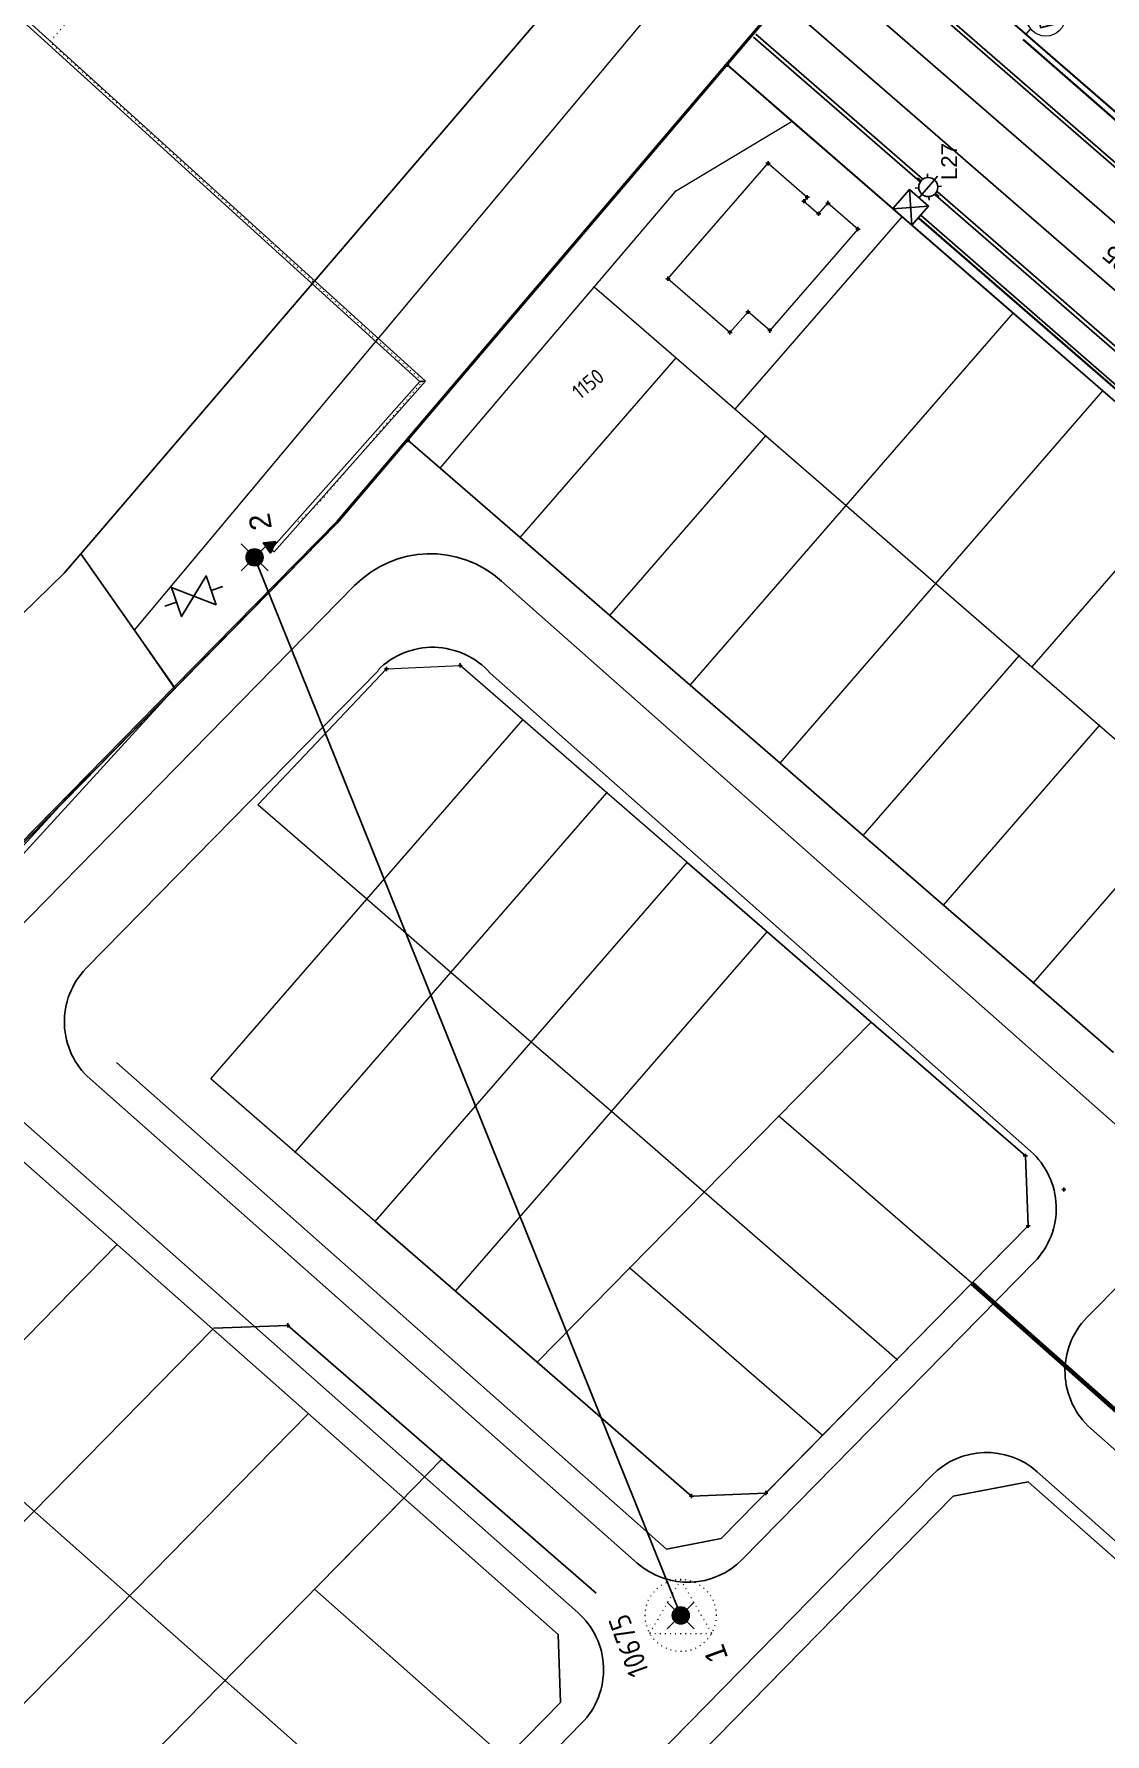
# Model space of a CAD drawing. Extents: x 294483 to 298733, y 6233899 to 6239242.
# Drawn here: x 296278.1 to 296404.2, y 6237020.1 to 6237220.2 of the extents above; entities that cross this region are included whole.
import ezdxf
from ezdxf.enums import TextEntityAlignment as Align

# ---------------------------------------------------------------- set-up
doc = ezdxf.new("R2010")
doc.units = 0
doc.header["$PDSIZE"] = -5
for name, pattern in [('Cable Exist UG', [8.2, 4, -1.2, 1.8, -1.2]), ('DOT', [0.25, 0, -0.25]), ('solid', [0])]:
    doc.linetypes.add(name, pattern=pattern)
for name, color, linetype in [('_User Duct ID', 3, 'Continuous'), ('_User_HV Only', 7, 'Continuous'), ('_USER_SITEPLAN', 7, 'Continuous'), ('_User_SLCP', 6, 'Continuous'), ('Duct_SP_EXT', 7, 'Continuous'), ('Equip_SP_HV_EXT', 7, 'Continuous'), ('Equip_SP_SL_NEW', 2, 'Continuous'), ('Mains_SL_NEW_C57', 2, 'Continuous'), ('Notes', 7, 'Continuous'), ('OH_Details_SP_MISC', 6, 'Continuous'), ('Sub_SP_TR_HV_LV_SL_LS_EXT', 7, 'Continuous'), ('SupportsOH_SP_TR_HV_LV_SL_EXT', 7, 'Continuous'), ('SupportsUG_SP_LV_EXT', 7, 'Continuous'), ('SupportsUG_SP_LV_SL_NEW', 2, 'Continuous'), ('Trench_SP_NEW', 2, 'Continuous')]:
    doc.layers.add(name, color=color, linetype=linetype)
doc.layers.add('Cadastre Land Parcels_SP_EXT', color=9, linetype='Continuous', lineweight=5)
doc.layers.add('Cadastre Roads_SP_EXT', color=94, linetype='Continuous', lineweight=15)
doc.styles.add('iecARIAL', font='arial.ttf', dxfattribs={"height": 2})
doc.styles.add('POLE_LABEL', font='arial.ttf')
doc.styles.add('SL_LABEL', font='arial.ttf')
doc.styles.get("Standard").update_dxf_attribs({"font": 'isocp.shx'})
doc.linetypes.add('Cable 5', pattern='A,10,-1,["o",Standard,S=2,R=0,X=-1,Y=-0.7],-1e-05,["o",Standard,S=2,R=0,X=-0.2,Y=-0.7],-1.2', length=12.20001)
doc.linetypes.add('Cable Rem', pattern='A,6.5,-0.001,["X",Standard,S=2.5,R=0,X=0,Y=-1.27],-0.001', length=6.502)
doc.linetypes.add('IE Trench HV', pattern='A,7,-0.2,["/",Standard,S=3,R=0,X=0.6,Y=-1.4],-2.5', length=9.7)

# ---------------------------------------------------------------- blocks, each defined once
blk = doc.blocks.new('POLE_EXT')
blk.add_hatch(color=256).paths.add_polyline_path([(-1, 0, 1), (1, 0, 1)])
blk.add_lwpolyline([(-1, 0, 1), (1, 0, 1)], format="xyb", close=True)
for tag, height, flags, p in [('pNumber', 2.5, 8, (-17.84, 2.07)), ('OWNED_BY', 0.2, 9, (1.35, -0.4)), ('PARENT', 0.2, 9, (1.35, -0.6)), ('SPECIAL_USE', 0.2, 9, (1.35, -0.8)), ('STATE', 0.2, 9, (1.35, -1)), ('USAGE', 0.2, 9, (1.35, -1.2)), ('cLV', 0.2, 9, (1.35, -1.4)), ('hDepth', 0.2, 9, (1.35, -1.6)), ('hDia', 0.2, 9, (1.35, -1.8)), ('cHV', 0.2, 9, (1.35, -2)), ('LBRACKET', 0.2, 9, (1.35, -2.2)), ('LExisting', 0.2, 9, (1.35, -2.4)), ('LANTNUMBER', 0.2, 9, (1.35, -2.6)), ('LOther', 0.2, 9, (1.35, -2.8)), ('LRemove', 0.2, 9, (1.35, -3)), ('LEGEND', 0.2, 9, (1.35, -3.2)), ('cLinedev', 0.2, 9, (1.35, -3.4)), ('LOCATION', 0.2, 9, (1.35, -3.6)), ('pExisting', 0.2, 9, (1.35, -3.8)), ('PFNUMBER', 0.2, 9, (1.35, -4)), ('NEWPFNUMBER', 0.2, 9, (1.35, -4.2)), ('pFooting', 0.2, 9, (1.35, -4.4)), ('pNew', 0.2, 9, (1.35, -4.6)), ('pRelocate', 0.2, 9, (1.35, -5)), ('pRemove', 0.2, 9, (1.35, -5.2)), ('pReplace', 0.2, 9, (1.35, -5.4)), ('pStay', 0.2, 9, (1.35, -5.6)), ('pType', 0.2, 9, (1.35, -5.8)), ('cspan', 0.2, 9, (1.35, -6)), ('STREETNAME', 0.2, 9, (1.35, -6.2)), ('SUBURB', 0.2, 9, (1.35, -6.4)), ('NOTES', 0.2, 9, (1.35, -6.6)), ('MAINTAINED_BY', 0.2, 9, (1.36, -6.81)), ('OPERATED_BY', 0.2, 9, (1.36, -7.01))]:
    blk.add_attdef(tag, text='', height=height, dxfattribs=dict(flags=flags)).set_placement(p, align=Align.MIDDLE_LEFT)
at = {"style": 'POLE_LABEL'}
for tag, height, flags, p in [('ASSET_NUM', 2.5, 8, (2, 2)), ('STRUCTURE_PLANT_NUMBER', 0.2, 9, (1.35, 0.03)), ('STREET_CODE', 0.2, 9, (1.35, -0.2))]:
    blk.add_attdef(tag, text='', height=height, dxfattribs=dict(at, flags=flags)).set_placement(p, align=Align.MIDDLE_LEFT)
at = {"flags": 1}
blk.add_attdef('Z', (1.35, -7.33), '', height=0.2, dxfattribs=at)
blk = doc.blocks.new('HV_DOF_CLOSED_EXT')
for p, q in [((0, 7.9), (0, 6.94)), ((0, 4.06), (0, 3.1))]:
    blk.add_line(p, q)
blk.add_lwpolyline([(-1.2, 4.06), (1.2, 4.06), (-1.2, 6.94), (1.2, 6.94)], close=True)
for tag, height, flags, p in [('ASSET_NUM', 2.5, 8, (2, 2)), ('STREET_CODE', 0.2, 9, (1.5, 0)), ('ACTUAL_STATUS', 0.2, 9, (1.5, -0.2)), ('CONSTRUCTED_VOLTAGE', 0.2, 9, (1.5, -0.4)), ('NO_PHASES', 0.2, 9, (1.5, -0.6)), ('OPERATING_VOLTAGE', 0.2, 9, (1.5, -0.8)), ('ORIENTATION', 0.2, 9, (1.5, -1)), ('OWNED_BY', 0.2, 9, (1.5, -1.2)), ('OPERATED_BY', 0.2, 9, (1.5, -1.4)), ('STATE', 0.2, 9, (1.5, -1.8)), ('SWITCH_TYPE', 0.2, 9, (1.5, -2)), ('MAINTAINED_BY', 0.2, 9, (1.5, -1.6)), ('USAGE', 0.2, 9, (1.5, -2.2)), ('LEGEND', 0.2, 9, (1.5, -2.4)), ('LOCATION', 0.2, 9, (1.5, -2.6)), ('STREETNAME', 0.2, 9, (1.5, -2.8)), ('SUBURB', 0.2, 9, (1.5, -3)), ('Z', 0.2, 1, (1.5, -3.6)), ('NOTES', 0.2, 9, (1.5, -3.2)), ('LABEL_ALIGNMENT', 0.2, 9, (1.5, -3.4))]:
    blk.add_attdef(tag, text='', height=height, dxfattribs=dict(flags=flags)).set_placement(p, align=Align.MIDDLE_LEFT)
blk = doc.blocks.new('*U68')
blk.add_line((0, 0), (0, 0))
for tag, p, flags in [('Z', (0, 0), 1), ('OPERATED_BY', (0, -9.61), 9)]:
    blk.add_attdef(tag, p, '', height=0.2, dxfattribs=dict(flags=flags))
at = {"style": 'SL_LABEL', "flags": 9}
blk.add_attdef('STREET_CODE', text='', height=0.2, dxfattribs=at).set_placement((0, -0.2), align=Align.MIDDLE_LEFT)
for tag, height, flags, p in [('STATE', 0.2, 9, (0, -2)), ('CONSTRUCTED_VOLTAGE', 0.2, 9, (0, -0.4)), ('CONTROL_TYPE', 0.2, 9, (0, -0.6)), ('LANTERN_PURPOSE', 0.2, 9, (0, -0.8)), ('LANTERN_TYPE', 0.2, 9, (0, -1)), ('NO_PHASES', 0.2, 9, (0, -1.2)), ('OPERATING_VOLTAGE', 0.2, 9, (0, -1.4)), ('ORIENTATION', 0.2, 9, (0, -1.6)), ('OWNED_BY', 0.2, 9, (0, -1.8)), ('USAGE', 0.2, 9, (0, -2.2)), ('CEXIST', 0.2, 9, (0, -2.4)), ('CNEW', 0.2, 9, (0, -2.6)), ('LNUMBER', 2.5, 8, (1.2, -2.8)), ('CNUMBER', 0.2, 9, (0, -2.8)), ('CREMOVE', 0.2, 9, (0, -3)), ('CREPLACE', 0.2, 9, (0, -3.2)), ('LKINGHEIGHT', 0.2, 9, (0, -3.4)), ('LBRACKET', 0.2, 9, (0, -3.6)), ('LBRACKETVOCAB', 0.2, 9, (0, -3.8)), ('LCATEGORY', 0.2, 9, (0, -4)), ('LCHARGE1', 0.2, 9, (0, -4.2)), ('LCHARGE1PERCENT', 0.2, 9, (0, -4.4)), ('LCHARGE2', 0.2, 9, (0, -4.6)), ('LCHARGE2PERCENT', 0.2, 9, (0, -4.8)), ('LCHARGE3', 0.2, 9, (0, -5)), ('LCHARGE3PERCENT', 0.2, 9, (0, -5.2)), ('LEXIST', 0.2, 9, (0, -5.4)), ('LLAMP', 0.2, 9, (0, -5.6)), ('LLAMPVOCAB', 0.2, 9, (0, -5.8)), ('LMAST', 0.2, 9, (0, -6)), ('LMASTVOCAB', 0.2, 9, (0, -6.2)), ('LNEW', 0.2, 9, (0, -6.4)), ('LANTNUMBER', 0.2, 9, (0, -6.6)), ('LOUTREACH', 0.2, 9, (0, -7)), ('LOUTREACHVOCAB', 0.2, 9, (0, -7.2)), ('LRATECODE', 0.2, 9, (0, -7.4)), ('LREMOVE', 0.2, 9, (0, -7.6)), ('LREPLACE', 0.2, 9, (0, -7.8)), ('LTYPE', 0.2, 9, (0, -8)), ('SUBURB', 0.2, 9, (0, -8.6)), ('STREETNAME', 0.2, 9, (0, -8.8)), ('LTYPEVOCAB', 0.2, 9, (0, -8.2)), ('LEGEND', 0.2, 9, (0, -8.4)), ('LOCATION', 0.2, 9, (0, -9)), ('NOTES', 0.2, 9, (0, -9.2)), ('MAINTAINED_BY', 0.2, 9, (0, -9.86))]:
    blk.add_attdef(tag, text='', height=height, dxfattribs=dict(flags=flags)).set_placement(p, align=Align.MIDDLE_LEFT)
at = {"color": 82, "lineweight": 25, "true_color": 0x23df20}
blk.add_wipeout([(0, 5.72), (-0.43, 5.65), (-0.86, 5.45), (-1.18, 5.14), (-1.35, 4.86), (-1.5, 4.22), (-1.33, 3.53), (-1.06, 3.16), (-0.61, 2.85), (0, 2.72), (0.67, 2.87), (1.06, 3.16), (1.35, 3.57), (1.5, 4.22), (1.39, 4.77), (1.06, 5.28), (0.64, 5.58)], dxfattribs=at)
for p, q in [((-1.46, 5.68), (-1.06, 5.28)), ((0, 5.72), (0, 6.47)), ((1.46, 5.68), (1.06, 5.28)), ((-2.25, 4.22), (-1.5, 4.22)), ((-1.46, 2.76), (-1.06, 3.16)), ((0, 0), (0, 2.72)), ((1.46, 2.76), (1.06, 3.16)), ((1.5, 4.22), (2.25, 4.22))]:
    blk.add_line(p, q)
blk.add_circle((0, 4.22), 1.5)
blk = doc.blocks.new('COLUMN_NEW')
for tag, flags, p in [('Z', 1, (1.5, -2.8)), ('LABEL_ALIGNMENT', 9, (1.5, -2.6))]:
    blk.add_attdef(tag, text='', height=0.2, dxfattribs=dict(flags=flags)).set_placement(p, align=Align.MIDDLE_LEFT)
blk.add_wipeout([(-1.485, -1.485), (1.485, -1.485), (1.485, 1.485), (-1.485, 1.485)])
at = {"lineweight": -3}
blk.add_lwpolyline([(-1.485, -1.485), (1.485, -1.485), (1.485, 1.485), (-1.485, 1.485)], close=True, dxfattribs=at)
for tag, height, flags, p in [('ASSET_NUM', 2.5, 8, (2, 2)), ('STREET_CODE', 0.2, 9, (1.5, 0)), ('STATE', 0.2, 9, (1.5, -1)), ('SUBURB', 0.2, 9, (1.5, -1.8)), ('STREETNAME', 0.2, 9, (1.5, -2)), ('COLUMN_TYPE', 0.2, 9, (1.5, -0.2)), ('OWNED_BY', 0.2, 9, (1.5, -0.4)), ('OPERATED_BY', 0.2, 9, (1.5, -0.6)), ('MAINTAINED_BY', 0.2, 9, (1.5, -0.8)), ('USAGE', 0.2, 9, (1.5, -1.2)), ('LEGEND', 0.2, 9, (1.5, -1.4)), ('PARENT', 0.2, 9, (1.5, -1.6)), ('LOCATION', 0.2, 9, (1.5, -2.2)), ('NOTES', 0.2, 9, (1.5, -2.4))]:
    blk.add_attdef(tag, text='', height=height, dxfattribs=dict(flags=flags)).set_placement(p, align=Align.MIDDLE_LEFT)
at = {"style": 'POLE_LABEL', "flags": 9}
blk.add_attdef('STRUCTURE_PLANT_NUMBER', text='', height=0.2, dxfattribs=at).set_placement((1.5, 0.242), align=Align.MIDDLE_LEFT)
blk = doc.blocks.new('SUB_POLE_DEL')
at = {"linetype": 'DOT', "lineweight": 5, "ltscale": 2}
blk.add_lwpolyline([(-4.22, 0, 1), (4.22, 0, 1)], format="xyb", close=True, dxfattribs=at)
blk.add_lwpolyline([(-3.66, -2.11), (3.66, -2.11), (0, 4.22)], close=True, dxfattribs=at)
for tag, height, flags, p in [('ASSET_NUM', 2.5, 8, (2, 2)), ('STREET_CODE', 0.2, 9, (1.5, 0)), ('Z', 0.2, 1, (1.5, -0.6)), ('OPERATED_BY', 0.2, 9, (1.5, -0.2)), ('MAINTAINED_BY', 0.2, 9, (1.5, -0.4))]:
    blk.add_attdef(tag, text='', height=height, dxfattribs=dict(flags=flags)).set_placement(p, align=Align.MIDDLE_LEFT)
blk = doc.blocks.new('*U92')
blk.add_line((0, 0), (0, 0))
for tag, p, flags in [('Z', (0, 0), 1), ('OPERATED_BY', (0, -9.61), 9)]:
    blk.add_attdef(tag, p, '', height=0.2, dxfattribs=dict(flags=flags))
at = {"style": 'SL_LABEL', "flags": 9}
blk.add_attdef('STREET_CODE', text='', height=0.2, dxfattribs=at).set_placement((0, -0.2), align=Align.MIDDLE_LEFT)
for tag, height, flags, p in [('STATE', 0.2, 9, (0, -2)), ('CONSTRUCTED_VOLTAGE', 0.2, 9, (0, -0.4)), ('CONTROL_TYPE', 0.2, 9, (0, -0.6)), ('LANTERN_PURPOSE', 0.2, 9, (0, -0.8)), ('LANTERN_TYPE', 0.2, 9, (0, -1)), ('NO_PHASES', 0.2, 9, (0, -1.2)), ('OPERATING_VOLTAGE', 0.2, 9, (0, -1.4)), ('ORIENTATION', 0.2, 9, (0, -1.6)), ('OWNED_BY', 0.2, 9, (0, -1.8)), ('USAGE', 0.2, 9, (0, -2.2)), ('CEXIST', 0.2, 9, (0, -2.4)), ('CNEW', 0.2, 9, (0, -2.6)), ('LNUMBER', 2.5, 8, (1.2, -2.8)), ('CNUMBER', 0.2, 9, (0, -2.8)), ('CREMOVE', 0.2, 9, (0, -3)), ('CREPLACE', 0.2, 9, (0, -3.2)), ('LKINGHEIGHT', 0.2, 9, (0, -3.4)), ('LBRACKET', 0.2, 9, (0, -3.6)), ('LBRACKETVOCAB', 0.2, 9, (0, -3.8)), ('LCATEGORY', 0.2, 9, (0, -4)), ('LCHARGE1', 0.2, 9, (0, -4.2)), ('LCHARGE1PERCENT', 0.2, 9, (0, -4.4)), ('LCHARGE2', 0.2, 9, (0, -4.6)), ('LCHARGE2PERCENT', 0.2, 9, (0, -4.8)), ('LCHARGE3', 0.2, 9, (0, -5)), ('LCHARGE3PERCENT', 0.2, 9, (0, -5.2)), ('LEXIST', 0.2, 9, (0, -5.4)), ('LLAMP', 0.2, 9, (0, -5.6)), ('LLAMPVOCAB', 0.2, 9, (0, -5.8)), ('LMAST', 0.2, 9, (0, -6)), ('LMASTVOCAB', 0.2, 9, (0, -6.2)), ('LNEW', 0.2, 9, (0, -6.4)), ('LANTNUMBER', 0.2, 9, (0, -6.6)), ('LOUTREACH', 0.2, 9, (0, -7)), ('LOUTREACHVOCAB', 0.2, 9, (0, -7.2)), ('LRATECODE', 0.2, 9, (0, -7.4)), ('LREMOVE', 0.2, 9, (0, -7.6)), ('LREPLACE', 0.2, 9, (0, -7.8)), ('LTYPE', 0.2, 9, (0, -8)), ('SUBURB', 0.2, 9, (0, -8.6)), ('STREETNAME', 0.2, 9, (0, -8.8)), ('LTYPEVOCAB', 0.2, 9, (0, -8.2)), ('LEGEND', 0.2, 9, (0, -8.4)), ('LOCATION', 0.2, 9, (0, -9)), ('NOTES', 0.2, 9, (0, -9.2)), ('MAINTAINED_BY', 0.2, 9, (0, -9.86))]:
    blk.add_attdef(tag, text='', height=height, dxfattribs=dict(flags=flags)).set_placement(p, align=Align.MIDDLE_LEFT)
at = {"color": 82, "lineweight": 25, "true_color": 0x23df20}
blk.add_wipeout([(0, 5.72), (-0.43, 5.65), (-0.86, 5.45), (-1.18, 5.14), (-1.35, 4.86), (-1.5, 4.22), (-1.33, 3.53), (-1.06, 3.16), (-0.61, 2.85), (0, 2.72), (0.67, 2.87), (1.06, 3.16), (1.35, 3.57), (1.5, 4.22), (1.39, 4.77), (1.06, 5.28), (0.64, 5.58)], dxfattribs=at)
for p, q in [((-1.46, 5.68), (-1.06, 5.28)), ((0, 5.72), (0, 6.47)), ((1.46, 5.68), (1.06, 5.28)), ((-2.25, 4.22), (-1.5, 4.22)), ((-1.46, 2.76), (-1.06, 3.16)), ((0, 0), (0, 2.72)), ((1.46, 2.76), (1.06, 3.16)), ((1.5, 4.22), (2.25, 4.22))]:
    blk.add_line(p, q)
blk.add_circle((0, 4.22), 1.5)
blk = doc.blocks.new('DUCT_INDICATOR')
at = {"color": 7, "lineweight": 9}
blk.add_attdef('CODE', text='', height=1.8, dxfattribs=at).set_placement((-4.4, 4.91), align=Align.MIDDLE_CENTER)
at = {"color": 7, "linetype": 'Continuous'}
blk.add_wipeout([(0, 2.87), (-0.98, 2.7), (-1.6, 2.39), (-2.18, 1.88), (-2.67, 1.06), (-2.87, 0), (-2.74, -0.87), (-2.4, -1.58), (-1.97, -2.09), (-1.13, -2.64), (-0.48, -2.83), (0.75, -2.78), (1.67, -2.34), (2.39, -1.59), (2.69, -1), (2.84, -0.42), (2.87, 0), (2.82, 0.56), (2.68, 1.05), (2.49, 1.44), (2.19, 1.86), (1.81, 2.23), (1.32, 2.55), (0.85, 2.75)], dxfattribs=at)
at = {"color": 7, "lineweight": 18}
blk.add_circle((0, 0), 2.87, dxfattribs=at)
at = {"color": 7, "lineweight": 9, "flags": 1}
blk.add_attdef('Z', (0, 0), '', height=0.2, dxfattribs=at)
blk = doc.blocks.new('POLE_DEL')
h = blk.add_hatch(color=256)
edge = h.paths.add_edge_path()
edge.add_arc((0, 0), 1, 180, 360)
edge.add_arc((0, 0), 1, 0, 180)
for p, q in [((-1.58, 1.58), (1.58, -1.58)), ((-1.58, -1.58), (1.58, 1.58))]:
    blk.add_line(p, q)
blk.add_lwpolyline([(-1, 0, 1), (1, 0, 1)], format="xyb", close=True)
for tag, height, flags, p in [('pNumber', 2.5, 8, (0, 2.07)), ('SPECIAL_USE', 0.2, 9, (0, -0.6)), ('STATE', 0.2, 9, (0, -0.8)), ('OWNED_BY', 0.2, 9, (0, -0.4)), ('USAGE', 0.2, 9, (0, -1)), ('cLV', 0.2, 9, (0, -1.2)), ('hDepth', 0.2, 9, (0, -1.4)), ('hDia', 0.2, 9, (0, -1.6)), ('cHV', 0.2, 9, (0, -1.8)), ('LBRACKET', 0.2, 9, (0, -2)), ('LExisting', 0.2, 9, (0, -2.2)), ('LANTNUMBER', 0.2, 9, (0, -2.4)), ('LOther', 0.2, 9, (0, -2.6)), ('LRemove', 0.2, 9, (0, -2.8)), ('LEGEND', 0.2, 9, (0, -3)), ('cLinedev', 0.2, 9, (0, -3.2)), ('pExisting', 0.2, 9, (0, -3.4)), ('PFNUMBER', 0.2, 9, (0, -3.6)), ('NEWPFNUMBER', 0.2, 9, (0, -3.8)), ('pFooting', 0.2, 9, (0, -4)), ('SUBURB', 0.2, 9, (0, -5.8)), ('STREETNAME', 0.2, 9, (0, -6)), ('pNew', 0.2, 9, (0, -4.2)), ('pRelocate', 0.2, 9, (0, -4.6)), ('pRemove', 0.2, 9, (0, -4.8)), ('pReplace', 0.2, 9, (0, -5)), ('pStay', 0.2, 9, (0, -5.2)), ('pType', 0.2, 9, (0, -5.4)), ('cspan', 0.2, 9, (0, -5.6)), ('LOCATION', 0.2, 9, (0, -6.2)), ('NOTES', 0.2, 9, (0, -6.4))]:
    blk.add_attdef(tag, text='', height=height, dxfattribs=dict(flags=flags)).set_placement(p, align=Align.MIDDLE_LEFT)
at = {"flags": 1}
blk.add_attdef('Z', (0, 0), '', height=0.2, dxfattribs=at)
at = {"style": 'POLE_LABEL', "flags": 9}
blk.add_attdef('STREET_CODE', text='', height=0.2, dxfattribs=at).set_placement((0, -0.2), align=Align.MIDDLE_LEFT)
blk = doc.blocks.new('UGOH_EXT')
blk.add_hatch(color=256).paths.add_polyline_path([(-0.75, 1.7), (0.75, 1.7), (0, 3)])
for p, q in [((0, 3), (-0.75, 1.7)), ((0.75, 1.7), (0, 3)), ((-0.75, 1.7), (0.75, 1.7))]:
    blk.add_line(p, q)
for tag, flags, p in [('CONSTRUCTED_VOLTAGE', 9, (1.5, 0)), ('STATE', 9, (1.5, -0.6)), ('ACTUAL_STATUS', 9, (1.5, -1.6)), ('TYPE', 1, (1.5, -2)), ('OPERATING_VOLTAGE', 9, (1.5, -0.2)), ('ORIENTATION', 9, (1.5, -0.4)), ('USAGE', 9, (1.5, -0.8)), ('OWNED_BY', 9, (1.5, -1)), ('OPERATED_BY', 9, (1.5, -1.2)), ('MAINTAINED_BY', 9, (1.5, -1.4)), ('NUMBER_OF_PHASES', 9, (1.5, -1.8))]:
    blk.add_attdef(tag, text='', height=0.2, dxfattribs=dict(flags=flags)).set_placement(p, align=Align.MIDDLE_LEFT)
blk = doc.blocks.new('POINT_CROSS')
at = {"color": 0, "linetype": 'solid'}
for p, q in [((-0.25, 0), (0.25, 0)), ((0, -0.25), (0, 0.25))]:
    blk.add_line(p, q, dxfattribs=at)
at = {"color": 7, "flags": 1}
for tag, p, height in [('POINT_NUMBER', (1.2, -0.5), 1.25), ('POINT_CODE', (1.2, -2), 1.5), ('POINT_HEIGHT', (1.2, -3.5), 1.5), ('POINT_NOTE', (1.2, -5), 1.5)]:
    blk.add_attdef(tag, p, '', height=height, dxfattribs=at)
blk = doc.blocks.new('A$C6F2C62F7')
at = {"layer": 'Notes', "lineweight": 9}
for p, q in [((296650.04, 6237557.93), (296313.86, 6237162.69)), ((296414.57, 6237242.86), (296394.91, 6237220.2)), ((296367.4, 6237209.91), (296353.63, 6237201.68)), ((296352.75, 6237191.4), (296364.54, 6237204.99)), ((296364.54, 6237204.99), (296369.16, 6237200.98)), ((296325.92, 6237169.11), (296353.63, 6237201.68)), ((296369.16, 6237200.98), (296368.76, 6237200.53)), ((296368.76, 6237200.53), (296370.49, 6237199.03)), ((296370.49, 6237199.03), (296371.6, 6237200.3)), ((296375.12, 6237197.24), (296371.6, 6237200.3)), ((296360.68, 6237176.02), (296380.34, 6237198.68)), ((296375.12, 6237197.24), (296364.75, 6237185.28)), ((296360.06, 6237185.06), (296352.75, 6237191.4)), ((296344.06, 6237190.44), (296353.71, 6237182.07)), ((296362.19, 6237187.5), (296360.06, 6237185.06)), ((296364.75, 6237185.28), (296362.19, 6237187.5)), ((296373.73, 6237164.7), (296393.39, 6237187.35)), ((296335.36, 6237160.92), (296353.71, 6237182.07)), ((296353.71, 6237182.07), (296364.29, 6237172.89)), ((296384.3, 6237155.52), (296403.96, 6237178.18)), ((296345.93, 6237151.74), (296364.29, 6237172.89)), ((296364.29, 6237172.89), (296373.73, 6237164.7)), ((296395.63, 6237145.69), (296415.29, 6237168.34)), ((296355.37, 6237143.55), (296373.73, 6237164.7)), ((296373.73, 6237164.7), (296384.3, 6237155.52)), ((296294.66, 6237143.14), (296313.86, 6237162.69)), ((296365.95, 6237134.37), (296384.3, 6237155.52)), ((296384.3, 6237155.52), (296394.12, 6237147)), ((296375.76, 6237125.85), (296394.12, 6237147)), ((296394.12, 6237147), (296403.56, 6237138.81)), ((296304.48, 6237129.46), (296319.63, 6237145.45)), ((296319.63, 6237145.45), (296328.29, 6237145.87)), ((296335.66, 6237139.47), (296328.29, 6237145.87)), ((296317.31, 6237118.33), (296335.66, 6237139.47)), ((296345.57, 6237130.87), (296335.66, 6237139.47)), ((296385.2, 6237117.66), (296403.56, 6237138.81)), ((296403.56, 6237138.81), (296414.13, 6237129.63)), ((296327.21, 6237109.73), (296345.57, 6237130.87)), ((296355.01, 6237122.68), (296345.57, 6237130.87)), ((296317.31, 6237118.33), (296304.48, 6237129.46)), ((296395.78, 6237108.48), (296414.13, 6237129.63)), ((296336.66, 6237101.53), (296355.01, 6237122.68)), ((296298.95, 6237097.18), (296317.31, 6237118.33)), ((296327.21, 6237109.73), (296317.31, 6237118.33)), ((296346.1, 6237093.34), (296364.45, 6237114.49)), ((296308.86, 6237088.58), (296327.21, 6237109.73)), ((296336.66, 6237101.53), (296327.21, 6237109.73)), ((296376.68, 6237103.88), (296357.02, 6237083.86)), ((296318.3, 6237080.39), (296336.66, 6237101.53)), ((296346.1, 6237093.34), (296336.66, 6237101.53)), ((296308.86, 6237088.58), (296298.95, 6237097.18)), ((296327.74, 6237072.2), (296346.1, 6237093.34)), ((296357.02, 6237083.86), (296346.1, 6237093.34)), ((296388.52, 6237073.12), (296365.8, 6237092.79)), ((296318.3, 6237080.39), (296308.86, 6237088.58)), ((296357.02, 6237083.86), (296337.37, 6237063.84)), ((296379.72, 6237064.15), (296357.02, 6237083.86)), ((296370.95, 6237055.22), (296348.25, 6237074.92)), ((296326.14, 6237052.4), (296314.42, 6237040.45))]:
    blk.add_line(p, q, dxfattribs=at)
at = {"layer": 'Notes'}
for p, q in [((296532.86, 6237100.46), (296384.11, 6237229.57)), ((296367.4, 6237209.91), (296359.71, 6237216.59)), ((296367.4, 6237209.91), (296380.34, 6237198.68)), ((296380.34, 6237198.68), (296393.39, 6237187.35)), ((296403.96, 6237178.18), (296393.39, 6237187.35)), ((296415.29, 6237168.34), (296403.96, 6237178.18)), ((296325.92, 6237169.11), (296322.13, 6237172.4)), ((296335.36, 6237160.92), (296325.92, 6237169.11)), ((296345.93, 6237151.74), (296335.36, 6237160.92)), ((296355.37, 6237143.55), (296345.93, 6237151.74)), ((296365.95, 6237134.37), (296355.37, 6237143.55)), ((296375.76, 6237125.85), (296365.95, 6237134.37)), ((296385.2, 6237117.66), (296375.76, 6237125.85)), ((296355.01, 6237122.68), (296364.45, 6237114.49)), ((296395.78, 6237108.48), (296385.2, 6237117.66)), ((296364.45, 6237114.49), (296376.68, 6237103.88)), ((296405.22, 6237100.29), (296395.78, 6237108.48)), ((296376.68, 6237103.88), (296394.84, 6237088.11)), ((296394.84, 6237088.11), (296395.17, 6237079.89)), ((296327.74, 6237072.2), (296318.3, 6237080.39)), ((296395.17, 6237079.89), (296388.52, 6237073.12)), ((296388.52, 6237073.12), (296379.72, 6237064.15)), ((296337.37, 6237063.84), (296327.74, 6237072.2)), ((296307.98, 6237068.16), (296299.24, 6237067.82)), ((296326.14, 6237052.4), (296307.98, 6237068.16)), ((296355.54, 6237048.07), (296337.37, 6237063.84)), ((296379.72, 6237064.15), (296370.95, 6237055.22)), ((296370.95, 6237055.22), (296364.28, 6237048.42)), ((296344.31, 6237036.63), (296326.14, 6237052.4)), ((296386.34, 6237048.05), (296395.17, 6237049.74)), ((296395.17, 6237049.74), (296428.19, 6237020.54)), ((296386.34, 6237048.05), (296275.93, 6236935.57)), ((296364.28, 6237048.42), (296355.54, 6237048.07))]:
    blk.add_line(p, q, dxfattribs=at)
at = {"layer": 'Notes', "lineweight": 70}
blk.add_line((296388.52, 6237073.12), (296425.64, 6237040.28), dxfattribs=at)
at = {"layer": 'Notes'}
for p in [(296394.91, 6237220.2), (296359.71, 6237216.59), (296367.4, 6237209.91), (296364.54, 6237204.99), (296353.63, 6237201.68), (296369.16, 6237200.98), (296368.76, 6237200.53), (296370.49, 6237199.03), (296371.6, 6237200.3), (296375.12, 6237197.24), (296380.34, 6237198.68), (296352.75, 6237191.4), (296344.06, 6237190.44), (296362.19, 6237187.5), (296393.39, 6237187.35), (296360.06, 6237185.06), (296364.75, 6237185.28), (296353.71, 6237182.07), (296403.96, 6237178.18), (296360.68, 6237176.02), (296364.29, 6237172.89), (296322.13, 6237172.4), (296325.92, 6237169.11), (296373.73, 6237164.7), (296335.36, 6237160.92), (296384.3, 6237155.52), (296345.93, 6237151.74), (296394.12, 6237147), (296319.63, 6237145.45), (296328.29, 6237145.87), (296395.63, 6237145.69), (296355.37, 6237143.55), (296335.66, 6237139.47), (296403.56, 6237138.81), (296365.95, 6237134.37), (296345.57, 6237130.87), (296375.76, 6237125.85), (296355.01, 6237122.68), (296317.31, 6237118.33), (296385.2, 6237117.66), (296364.45, 6237114.49), (296327.21, 6237109.73), (296395.78, 6237108.48), (296376.68, 6237103.88), (296336.66, 6237101.53), (296346.1, 6237093.34), (296365.8, 6237092.79), (296308.86, 6237088.58), (296394.84, 6237088.11), (296357.02, 6237083.86), (296399.37, 6237084.17), (296318.3, 6237080.39), (296395.17, 6237079.89), (296348.25, 6237074.92), (296388.52, 6237073.12), (296327.74, 6237072.2), (296307.98, 6237068.16), (296337.37, 6237063.84), (296379.72, 6237064.15), (296370.95, 6237055.22), (296326.14, 6237052.4), (296355.54, 6237048.07), (296364.28, 6237048.42)]:
    blk.add_point(p, dxfattribs=at)
for p in [(296359.71, 6237216.59), (296364.54, 6237204.99), (296369.16, 6237200.98), (296368.76, 6237200.53), (296370.49, 6237199.03), (296371.6, 6237200.3), (296375.12, 6237197.24), (296352.75, 6237191.4), (296362.19, 6237187.5), (296360.06, 6237185.06), (296364.75, 6237185.28), (296322.13, 6237172.4), (296319.63, 6237145.45), (296328.29, 6237145.87), (296394.84, 6237088.11), (296399.37, 6237084.17), (296395.17, 6237079.89), (296307.98, 6237068.16), (296355.54, 6237048.07), (296364.28, 6237048.42)]:
    blk.add_blockref('POINT_CROSS', p, dxfattribs=at)

msp = doc.modelspace()

# ---------------------------------------------------------------- linework, layer by layer
at = {"layer": '_User_HV Only', "color": 7, "linetype": 'DOT', "lineweight": 0, "ltscale": 2, "flags": 128}
msp.add_lwpolyline([(296280.29746, 6237226.11143), (296283.60569, 6237223.384), (296279.94804, 6237219.27098), (296323.85946, 6237179.31326), (296323.85946, 6237179.31326), (296311.6005, 6237164.9086), (296308.85659, 6237162.48494), (296308.85659, 6237162.48494)], dxfattribs=at)
at = {"layer": 'Cadastre Land Parcels_SP_EXT'}
for p, q in [((296386.34038, 6237048.05412), (296395.16838, 6237049.74405)), ((296395.16838, 6237049.74405), (296428.18773, 6237020.53599)), ((296386.34038, 6237048.05412), (296275.93007, 6236935.5711))]:
    msp.add_line(p, q, dxfattribs=at)
at = {"layer": 'Cadastre Land Parcels_SP_EXT', "linetype": 'Continuous'}
for points in [[(296313.80532, 6237162.87049), (296377.32513, 6237237.50899), (296365.0317, 6237254.45781), (296361.32006, 6237249.74589), (296283.61632, 6237159.01689), (296294.6208, 6237143.32955), (296313.80532, 6237162.87049)], [(295984.50697, 6236779.32796), (296011.55504, 6236821.721), (296017.553, 6236831.12003), (296036.08704, 6236860.16503), (296076.90801, 6236911.47497), (296119.15503, 6236964.57498), (296139.29302, 6236985.092), (296146.459, 6236992.39101), (296294.62098, 6237143.32999), (296283.61597, 6237159.01698), (296281.67998, 6237156.72298), (296233.432, 6237109.66996), (296120.86604, 6236998.11099), (296103.29597, 6236980.69798), (296062.42597, 6236938.55599), (295994.464, 6236836.39596), (295989.474, 6236828.42703), (295980.741, 6236814.48099), (295967.32001, 6236793.04204), (295773.89498, 6236489.31599), (295796.59902, 6236484.80696), (295984.50697, 6236779.32796)], [(296284.91181, 6237133.43868), (296233.46725, 6237081.02926), (296243.17571, 6237087.86161), (296284.91181, 6237133.43868)]]:
    msp.add_lwpolyline(points, close=True, dxfattribs=at)
at = {"layer": 'Cadastre Roads_SP_EXT', "linetype": 'Continuous'}
msp.add_lwpolyline([(296062.42639, 6236938.5565), (296103.29632, 6236980.69821), (296120.86642, 6236998.11113), (296233.43214, 6237109.67025), (296281.67966, 6237156.72335), (296283.6163, 6237159.01692), (296361.32006, 6237249.74586)], dxfattribs=at)
at = {"layer": 'Duct_SP_EXT', "ltscale": 2}
for p, q in [((296323.52245, 6237179.29502), (296273.80542, 6237224.41567)), ((296324.19648, 6237179.33151), (296274.49343, 6237224.43948)), ((296306.02563, 6237159.57193), (296323.52245, 6237179.29502)), ((296306.3847, 6237159.25339), (296324.19648, 6237179.33151)), ((296323.52245, 6237179.29502), (296323.85946, 6237179.31326)), ((296324.19648, 6237179.33151), (296323.85946, 6237179.31326)), ((296306.02563, 6237159.57193), (296306.20517, 6237159.41266)), ((296306.3847, 6237159.25339), (296306.20517, 6237159.41266))]:
    msp.add_line(p, q, dxfattribs=at)
at = {"layer": 'Mains_SL_NEW_C57', "color": 2, "linetype": 'Cable 5', "ltscale": 0.5, "elevation": 12, "flags": 128}
msp.add_lwpolyline([(296520.46067, 6237073.52197), (296519.97389, 6237077.21057), (296515.49065, 6237082.41302), (296512.56145, 6237085.50968), (296492.86841, 6237102.97928), (296434.33686, 6237153.78068), (296381.38244, 6237199.84732)], dxfattribs=at)
at = {"layer": 'Notes', "lineweight": 9}
for p, q in [((296370.76578, 6237246.7328), (296289.89415, 6237150.00665)), ((296294.66482, 6237143.13572), (296313.86263, 6237162.68576)), ((296289.89415, 6237150.00665), (296294.66482, 6237143.13572)), ((296243.30719, 6237090.83578), (296294.66482, 6237143.13572)), ((296252.99759, 6237097.64399), (296294.66482, 6237143.13572))]:
    msp.add_line(p, q, dxfattribs=at)
at = {"layer": 'Notes'}
for p, q in [((296150.53132, 6236996.25486), (296313.80775, 6237162.59641)), ((296273.77876, 6237112.39415), (296315.86539, 6237155.27084)), ((296284.2596, 6237110.22379), (296318.63048, 6237145.2399)), ((296287.82731, 6237099.10187), (296352.58174, 6237041.82172)), ((296265.40113, 6237097.57802), (296339.81427, 6237031.75401)), ((296284.71945, 6237097.17818), (296349.1462, 6237040.18788)), ((296274.41744, 6237094.27524), (296342.13322, 6237034.37555)), ((296287.90174, 6237077.67454), (296245.81506, 6237034.79779)), ((296392.66726, 6237077.34058), (296359.03429, 6237043.07623)), ((296244.35779, 6237076.13965), (296323.10993, 6237006.47747)), ((296299.15204, 6237067.7228), (296257.06537, 6237024.84605)), ((296310.40235, 6237057.77106), (296268.31567, 6237014.89431)), ((296386.34038, 6237048.05412), (296395.16838, 6237049.74405)), ((296395.16838, 6237049.74405), (296428.18773, 6237020.53599)), ((296386.34038, 6237048.05412), (296275.93007, 6236935.5711)), ((296321.65265, 6237047.81932), (296279.56598, 6237004.94257)), ((296352.58174, 6237041.82172), (296359.03429, 6237043.07623)), ((296311.13098, 6237037.10014), (296333.6316, 6237017.19666)), ((296339.81427, 6237031.75401), (296340.09529, 6237023.78169)), ((296340.09529, 6237023.78169), (296308.0522, 6236991.13707)), ((296342.59307, 6237021.32994), (296308.22228, 6236986.31392))]:
    msp.add_line(p, q, dxfattribs=at)
at = {"layer": 'Notes', "flags": 128}
msp.add_lwpolyline([(296532.86497, 6237100.46107), (296384.10978, 6237229.57046, -0.065497331), (296379.6976, 6237234.54884), (296377.63137, 6237237.60585)], format="xyb", dxfattribs=at)
at = {"layer": 'Notes', "color": 254, "true_color": 0xd1d1d1}
for points in [[(296529.62036, 6237096.72275), (296380.86517, 6237225.83214, -0.065497331), (296375.59651, 6237231.77692), (296375.15785, 6237232.42592)], [(296529.91532, 6237097.0626), (296381.16014, 6237226.17199, -0.065497331), (296375.96934, 6237232.02891), (296375.53068, 6237232.67791)]]:
    msp.add_lwpolyline(points, format="xyb", dxfattribs=at)
at = {"layer": 'Notes', "color": 254, "true_color": 0xd1d1d1, "flags": 128}
msp.add_lwpolyline([(296370.29804, 6237228.44928), (296522.95259, 6237095.95551, -0.414213562), (296523.00246, 6237095.25016), (296519.72508, 6237091.47408, -0.414213562), (296519.01973, 6237091.42421), (296366.36518, 6237223.91798)], format="xyb", dxfattribs=at)
msp.add_lwpolyline([(296514.72481, 6237088.00164), (296362.82561, 6237219.83981)], dxfattribs=at)
at = {"layer": 'Notes', "color": 254, "true_color": 0xd1d1d1}
msp.add_lwpolyline([(296515.01977, 6237088.34149), (296363.12057, 6237220.17966)], dxfattribs=at)
at = {"layer": 'Notes', "flags": 128}
msp.add_lwpolyline([(296511.77516, 6237084.60317), (296359.87597, 6237216.44134)], dxfattribs=at)
at = {"layer": 'Notes'}
for points in [[(296315.86479, 6237155.27139, -0.40241727), (296333.17498, 6237155.78268), (296405.74503, 6237091.58902, -0.429489449), (296406.38371, 6237073.47011), (296402.08019, 6237069.08581, 0.429489432), (296402.54004, 6237056.04019), (296434.54827, 6237027.7265, -0.013817622), (296438.74602, 6237023.80129)], [(296318.58336, 6237145.28615, -0.434534631), (296331.83433, 6237144.95275), (296395.44301, 6237088.6861, -0.429489449), (296395.90286, 6237075.64049), (296361.53207, 6237040.62447)], [(296301.93025, 6236892.46716, 0.04931185), (296281.85546, 6236896.91835), (296268.22339, 6236898.55735, -0.414620859), (296260.36359, 6236908.57977), (296260.73636, 6236911.64425, -0.165242908), (296273.43229, 6236938.02285), (296383.84263, 6237050.50588, -0.399100934), (296396.22851, 6237050.94247), (296429.24782, 6237021.73441, -0.013817626), (296433.12266, 6237018.11113)]]:
    msp.add_lwpolyline(points, format="xyb", dxfattribs=at)
for centre, radius, start, end in [((296324.78608, 6237146.51463), 12.5, 135.5331249, 135.533242), ((296290.68246, 6237103.91928), 9, 135.5327778, 228.5048281), ((296355.10921, 6237046.92898), 9, 228.5048281, 315.5327778), ((296336.17021, 6237027.63445), 9, 315.5327778, 48.5048281)]:
    msp.add_arc(centre, radius, start, end, dxfattribs=at)
at = {"layer": 'OH_Details_SP_MISC', "color": 2, "linetype": 'Cable Rem', "flags": 128}
msp.add_lwpolyline([(296354.26053, 6237034.01688), (296304.08432, 6237158.59302)], dxfattribs=at)
at = {"layer": 'Trench_SP_NEW', "color": 10, "linetype": 'IE Trench HV', "lineweight": 35, "ltscale": 0.35, "flags": 128}
for points in [[(296532.07839, 6237099.55481), (296394.58329, 6237219.57427)], [(296512.56173, 6237085.50943), (296381.12868, 6237199.55481)]]:
    msp.add_lwpolyline(points, dxfattribs=at)

# ---------------------------------------------------------------- block references
at = {"layer": 'Equip_SP_HV_EXT', "linetype": 'Cable Exist UG', "lineweight": 0, "rotation": 306.3577537692145}
msp.add_blockref('UGOH_EXT', (296304.1623, 6237158.671), dxfattribs=at)
at = {"layer": 'Equip_SP_HV_EXT', "xscale": 1.5, "yscale": 1.5, "rotation": 108.7237641273081}
msp.add_blockref('HV_DOF_CLOSED_EXT', (296304.73993, 6237156.65919), dxfattribs=at)
at = {"layer": 'Notes', "color": 7, "lineweight": 0}
msp.add_blockref('A$C6F2C62F7', (0, 0), dxfattribs=at)
at = {"layer": 'Sub_SP_TR_HV_LV_SL_LS_EXT'}
ref = msp.add_blockref('SUB_POLE_DEL', (296354.26053, 6237034.01688), dxfattribs=at)
ref.add_attrib('ASSET_NUM', '10675', dxfattribs={"layer": '0', "height": 2.5, "rotation": 110}).set_placement((296349.41923, 6237026.92373), align=Align.MIDDLE_LEFT)
at = {"layer": 'SupportsOH_SP_TR_HV_LV_SL_EXT', "zscale": 2}
msp.add_blockref('POLE_EXT', (296304.08432, 6237158.59301), dxfattribs=at)
at = {"layer": 'SupportsUG_SP_LV_EXT'}
ref = msp.add_blockref('POLE_DEL', (296304.08432, 6237158.59302), dxfattribs=at)
ref.add_attrib('ASSET_NUM', '2', dxfattribs={"height": 2.5, "rotation": 100, "style": 'POLE_LABEL'}).set_placement((296304.91074, 6237161.80076), align=Align.MIDDLE_LEFT)
ref = msp.add_blockref('POLE_DEL', (296354.26053, 6237034.01688), dxfattribs=at)
ref.add_attrib('ASSET_NUM', '1', dxfattribs={"height": 2.5, "rotation": 110, "style": 'POLE_LABEL'}).set_placement((296358.70826, 6237028.58842), align=Align.MIDDLE_LEFT)

# ---------------------------------------------------------------- texts
at = {"layer": 'Cadastre Land Parcels_SP_EXT'}
msp.add_text('1150', height=1.8, rotation=38.9814654, dxfattribs=at).set_placement((296342.39798, 6237177.0887))
at = {"layer": 'Notes', "style": 'iecARIAL'}
msp.add_text('ROAD                25', height=2, rotation=139.5131491, dxfattribs=at).set_placement((296422.96538, 6237180.16468))

# ---------------------------------------------------------------- next in the draw order: block references
at = {"layer": 'Equip_SP_SL_NEW', "linetype": 'Continuous'}
ref = msp.add_blockref('*U68', (296381.334, 6237199.79149), dxfattribs=dict(at, xscale=0.7499999999999999, yscale=0.7499999999999999, zscale=0.7499999999999999, rotation=319.0573526634901))
ref.add_attrib('ASSET_NUM', 'L27', dxfattribs={"layer": 'SupportsOH_SP_TR_HV_LV_SL_EXT', "height": 1.875, "rotation": 90, "style": 'SL_LABEL'}).set_placement((296385.86988, 6237203.00802), align=Align.MIDDLE_LEFT)

# ---------------------------------------------------------------- next in the draw order: block references
at = {"layer": '_User_SLCP', "color": 0, "lineweight": 15}
ref = msp.add_blockref('*U92', (296381.33378, 6237199.79123), dxfattribs=dict(at, xscale=0.7499999999999999, yscale=0.7499999999999999, zscale=0.7499999999999999, rotation=319.0573526634901))
ref.add_attrib('ASSET_NUM', 'L27', dxfattribs={"layer": 'SupportsOH_SP_TR_HV_LV_SL_EXT', "height": 1.875, "rotation": 90, "style": 'SL_LABEL'}).set_placement((296385.86965, 6237203.00776), align=Align.MIDDLE_LEFT)

# ---------------------------------------------------------------- next in the draw order: block references
at = {"layer": '_User_SLCP', "color": 0, "lineweight": 15, "rotation": 319.0573526634901}
msp.add_blockref('COLUMN_NEW', (296381.33378, 6237199.79123), dxfattribs=at)

# ---------------------------------------------------------------- next in the draw order: linework, layer by layer
at = {"layer": '_User_SLCP', "color": 7, "ltscale": 0.5, "flags": 128}
msp.add_lwpolyline([(296382.67117, 6237201.33283), (296384.14362, 6237203.03082)], dxfattribs=at)

# ---------------------------------------------------------------- next in the draw order: block references
at = {"layer": 'SupportsUG_SP_LV_SL_NEW', "rotation": 319.0573526634901}
msp.add_blockref('COLUMN_NEW', (296381.33297, 6237199.79193), dxfattribs=at)

# ---------------------------------------------------------------- next in the draw order: linework, layer by layer
at = {"layer": '_USER_SITEPLAN', "color": 7, "ltscale": 0.5, "elevation": -12, "flags": 128}
for points in [[(296382.67117, 6237201.33283), (296384.14362, 6237203.03082)], [(296381.4826, 6237197.69664), (296381.18519, 6237201.88607)], [(296379.23938, 6237199.64315), (296383.42863, 6237199.93982)]]:
    msp.add_lwpolyline(points, dxfattribs=at)
at = {"layer": '_User_SLCP', "color": 7, "ltscale": 0.5, "flags": 128}
for points in [[(296381.4826, 6237197.69664), (296381.18519, 6237201.88607)], [(296379.23938, 6237199.64315), (296383.42863, 6237199.93982)]]:
    msp.add_lwpolyline(points, dxfattribs=at)
at = {"layer": 'Notes', "lineweight": 9}
msp.add_line((296650.03965, 6237557.93491), (296313.86263, 6237162.68576), dxfattribs=at)
at = {"layer": 'Notes'}
msp.add_line((296313.80775, 6237162.59641), (296450.52401, 6237323.27376), dxfattribs=at)

# ---------------------------------------------------------------- next in the draw order: block references
at = {"layer": '_User Duct ID'}
ref = msp.add_blockref('DUCT_INDICATOR', (296397.25548, 6237222.25714), dxfattribs=dict(at, xscale=0.8, yscale=0.8, zscale=0.8, rotation=103.8615259150568))
ref.add_attrib('CODE', 'D3', dxfattribs={"layer": '0', "height": 2, "rotation": 103.8615259}).set_placement((296397.25548, 6237222.25714), align=Align.MIDDLE_CENTER)

doc.saveas('drawing.dxf')
